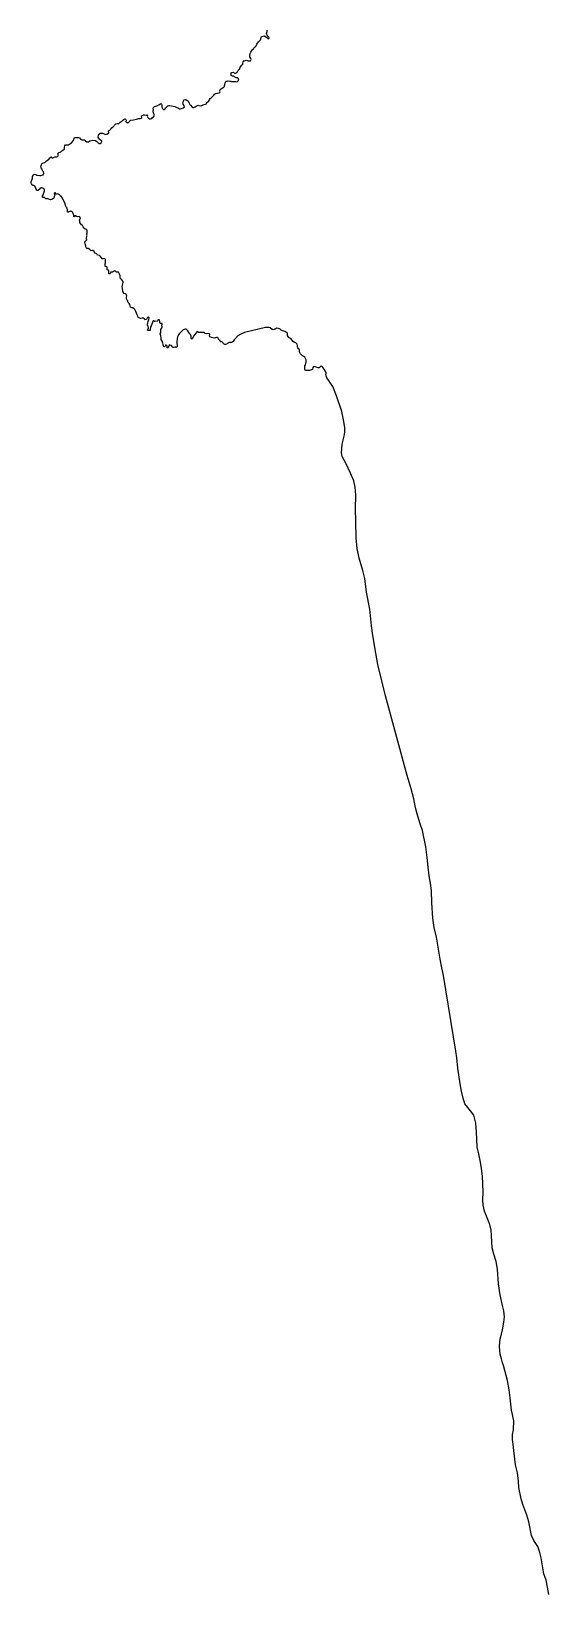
# Model space of a CAD drawing. Header units: metres. Extents: x 245125 to 394351, y 270578 to 4233311.
# Drawn here: x 268911 to 269155, y 4228169 to 4228904 of the extents above; entities that cross this region are included whole.
import ezdxf
from ezdxf.lldxf.tags import DXFTag

# ---------------------------------------------------------------- set-up
doc = ezdxf.new("R2010")
doc.units = ezdxf.units.M
doc.layers.add('ASTOTA', color=7, linetype='Continuous')
tags = doc.linetypes.add('HIDDEN', pattern=[0.375, 0.25, -0.125]).pattern_tags.tags
tags[6:7] = [DXFTag(74, 4), DXFTag(75, 0), DXFTag(340, '0'), DXFTag(46, 1.0), DXFTag(50, 0.0), DXFTag(44, 0.0), DXFTag(45, 0.0)]
tags[4:5] = [DXFTag(74, 4), DXFTag(75, 0), DXFTag(340, '0'), DXFTag(46, 1.0), DXFTag(50, 0.0), DXFTag(44, 0.0), DXFTag(45, 0.0)]

msp = doc.modelspace()

# ---------------------------------------------------------------- linework, layer by layer
at = {"layer": 'ASTOTA', "color": 253, "linetype": 'HIDDEN', "ltscale": 300}
msp.add_lwpolyline([(269154.88, 4228168.75), (269154.23, 4228172.17), (269153.64, 4228175.44), (269152.52, 4228178.42), (269151.24, 4228185.94), (269150.74, 4228188.55), (269149.71, 4228191.3), (269147.9, 4228194.13), (269146.81, 4228196.45), (269145.44, 4228202.86), (269144.59, 4228206.07), (269142.75, 4228211.13), (269141.84, 4228213.8), (269140.79, 4228219.07), (269140.6, 4228222.07), (269140.13, 4228225.88), (269139.27, 4228229.77), (269138.38, 4228236.47), (269138.08, 4228239.4), (269137.89, 4228241.63), (269137.84, 4228243.97), (269138.31, 4228246.23), (269138.4, 4228250.48), (269138.15, 4228251.76), (269137.88, 4228253.46), (269137.33, 4228255.46), (269137, 4228258.26), (269136.65, 4228261.19), (269136.29, 4228264.99), (269135.52, 4228269.36), (269133.57, 4228276.46), (269133.12, 4228277.65), (269132.69, 4228279.54), (269132.08, 4228281.68), (269131.74, 4228285.12), (269131.83, 4228287.53), (269132.17, 4228289.59), (269132.69, 4228291.22), (269133.12, 4228293.2), (269133.75, 4228296.72), (269134.02, 4228299.34), (269133.75, 4228302.08), (269133.09, 4228304.66), (269131.96, 4228309.58), (269131.2, 4228314.82), (269130.82, 4228321.65), (269130.09, 4228325.3), (269128.97, 4228328.71), (269128.21, 4228331.78), (269127.96, 4228337.49), (269127.76, 4228340), (269127.14, 4228342.77), (269125.89, 4228345.86), (269124.61, 4228348.96), (269124.09, 4228351.88), (269123.94, 4228354.12), (269124, 4228358.12), (269123.65, 4228365.43), (269123.17, 4228369.05), (269122.72, 4228371.97), (269121.92, 4228375.88), (269121.19, 4228379.03), (269120.88, 4228386.24), (269120.65, 4228390.38), (269119.62, 4228394.17), (269118.11, 4228396.18), (269116.76, 4228397.72), (269115.37, 4228399.48), (269114.55, 4228402.05), (269113.8, 4228405.41), (269113.18, 4228408.85), (269112.15, 4228416.22), (269111.58, 4228421.14), (269111.15, 4228424.18), (269105.37, 4228459.84), (269104.64, 4228463.37), (269103.8, 4228467.5), (269102.01, 4228477.84), (269100.93, 4228482.31), (269100.28, 4228486.76), (269099.94, 4228493.92), (269099.72, 4228499.81), (269099.29, 4228503.13), (269098.66, 4228506.59), (269098.13, 4228510.77), (269097.69, 4228515.22), (269097.07, 4228520.25), (269095.43, 4228527.99), (269094.41, 4228531.14), (269093.27, 4228534.71), (269092.23, 4228538.59), (269091.41, 4228542.81), (269090.22, 4228547.61), (269088.28, 4228553.82), (269078.11, 4228591.26), (269074.43, 4228605.93), (269073.47, 4228611.39), (269072.2, 4228619.59), (269071.51, 4228624.15), (269070.65, 4228631.97), (269069.19, 4228640.03), (269068.33, 4228646.4), (269067.39, 4228650.18), (269065.75, 4228655.94), (269064.79, 4228660.56), (269064.31, 4228665.52), (269064.19, 4228673.17), (269064.04, 4228679.14), (269064.12, 4228685.67), (269063.78, 4228689.36), (269063.18, 4228692.37), (269061.6, 4228695.93), (269059.54, 4228700.35), (269057.72, 4228703.76), (269057.37, 4228705.55), (269057.49, 4228707.62), (269057.72, 4228709.52), (269058.62, 4228713.33), (269058.88, 4228715.22), (269058.88, 4228717.28), (269058.54, 4228720.2), (269057.51, 4228725.02), (269055.05, 4228732.31), (269053.33, 4228736.69), (269051.6, 4228739.2), (269051, 4228740.17), (269050.51, 4228740.84), (269050.15, 4228741.75), (269050, 4228742.4), (269050.15, 4228742.83), (269050.12, 4228743.29), (269049.78, 4228744.07), (269049.22, 4228744.93), (269048.72, 4228745.55), (269048.26, 4228746.05), (269047.89, 4228746.22), (269047.59, 4228746.21), (269046.9, 4228745.41), (269046.34, 4228745.52), (269045.02, 4228745.92), (269044.21, 4228746.07), (269043.89, 4228745.65), (269043.72, 4228744.76), (269043.29, 4228744.51), (269042.3, 4228744.18), (269040.74, 4228744.29), (269040.32, 4228744.44), (269040.19, 4228744.82), (269040.15, 4228745.32), (269040.15, 4228745.67), (269040.14, 4228746.09), (269040.17, 4228746.42), (269040.38, 4228746.95), (269040.62, 4228747.45), (269040.81, 4228748.34), (269040.82, 4228749.29), (269040.1, 4228750.48), (269039.68, 4228750.87), (269039.12, 4228751.2), (269038.79, 4228751.41), (269038.35, 4228751.83), (269038.12, 4228752.08), (269037.91, 4228752.43), (269037.68, 4228752.94), (269037.59, 4228753.36), (269037.62, 4228753.84), (269037.45, 4228754.21), (269037.09, 4228754.48), (269036.85, 4228754.83), (269036.77, 4228755.35), (269036.67, 4228755.97), (269036.46, 4228756.54), (269035.9, 4228757.19), (269035.24, 4228757.47), (269034.62, 4228757.82), (269033.53, 4228759.34), (269033.11, 4228759.43), (269032.51, 4228759.76), (269032.26, 4228760.19), (269031.95, 4228760.67), (269032, 4228761.56), (269031.93, 4228761.82), (269030.71, 4228762.53), (269030.2, 4228762.66), (269029.58, 4228762.89), (269029.03, 4228763.23), (269028.36, 4228763.76), (269027.69, 4228764.02), (269026.96, 4228764.08), (269026.17, 4228763.72), (269025.7, 4228763.51), (269025.24, 4228763.34), (269024.77, 4228763.52), (269023.8, 4228764.32), (269023.29, 4228764.46), (269022.86, 4228764.45), (269022.32, 4228764.39), (269021.6, 4228764.42), (269011.79, 4228762.05), (269010.07, 4228761.27), (269008.69, 4228760.59), (269006.94, 4228758.62), (269006.42, 4228757.81), (269006.07, 4228757.71), (269005.95, 4228757.59), (269005.58, 4228757.41), (269005.1, 4228757.42), (269004.56, 4228757.35), (269004.06, 4228757.08), (269003.7, 4228756.87), (269003.61, 4228756.82), (269003.35, 4228756.66), (269002.88, 4228756.4), (269002.44, 4228756.39), (269002.16, 4228756.61), (269001.91, 4228756.88), (269001.58, 4228757.24), (269001.44, 4228757.54), (269001.12, 4228757.74), (269000.66, 4228757.77), (269000.37, 4228757.98), (269000.31, 4228758.39), (269000, 4228758.56), (268999.5, 4228758.98), (268999.39, 4228759.63), (268999.08, 4228759.8), (268998.61, 4228759.74), (268997.66, 4228759.42), (268996.25, 4228759.75), (268995.42, 4228760.1), (268995.37, 4228760.54), (268995.44, 4228761.09), (268995.31, 4228761.48), (268994.99, 4228761.57), (268993.98, 4228761.42), (268993.27, 4228761.67), (268992.76, 4228762.06), (268992.26, 4228762.15), (268990.89, 4228762.08), (268990.14, 4228762.11), (268989.45, 4228762.62), (268987.74, 4228760.45), (268987.34, 4228759.2), (268987.03, 4228758.97), (268986.77, 4228759.1), (268986.74, 4228759.34), (268986.68, 4228760.31), (268986.3, 4228761.12), (268986, 4228761.51), (268985.64, 4228762.05), (268985.17, 4228762.81), (268984.84, 4228763.19), (268984.4, 4228763.62), (268983.79, 4228763.65), (268982.93, 4228763.38), (268982.48, 4228762.93), (268981.92, 4228762.46), (268981.29, 4228761.81), (268980.97, 4228761.46), (268980.7, 4228761.06), (268980.31, 4228759.99), (268980.05, 4228759.22), (268979.95, 4228757.69), (268980.01, 4228756.89), (268980.03, 4228756.12), (268980.09, 4228755.38), (268979.65, 4228754.98), (268979.42, 4228755.17), (268978.99, 4228755.18), (268978.36, 4228755.09), (268977.92, 4228755.09), (268977.63, 4228755.86), (268976.43, 4228756.3), (268976.15, 4228755.89), (268976.04, 4228755.28), (268975.81, 4228754.88), (268975.42, 4228754.94), (268975.31, 4228755.51), (268975.3, 4228756.02), (268975.16, 4228756.01), (268974.86, 4228756.12), (268974.65, 4228756.12), (268974.4, 4228755.6), (268974.09, 4228755.37), (268973.8, 4228755.55), (268973.49, 4228756.08), (268973.43, 4228756.47), (268973.31, 4228757.04), (268973.04, 4228758.1), (268972.61, 4228758.81), (268972.52, 4228759.66), (268972.43, 4228760.52), (268972.16, 4228761.45), (268972.42, 4228761.87), (268972.34, 4228762.26), (268972.45, 4228763.56), (268972.72, 4228764), (268973, 4228764.76), (268972.92, 4228765.62), (268973.07, 4228766.03), (268973.02, 4228766.28), (268972.73, 4228766.39), (268972.17, 4228766.3), (268971.98, 4228766.66), (268971.95, 4228766.94), (268971.88, 4228767.5), (268971.71, 4228768.07), (268971.46, 4228768.08), (268971.2, 4228768.06), (268970.64, 4228767.48), (268969.58, 4228767.32), (268969.07, 4228767.53), (268968.74, 4228767.57), (268967.87, 4228765.19), (268967.6, 4228764.51), (268967.43, 4228763.63), (268967.32, 4228763.08), (268966.92, 4228762.99), (268966.46, 4228763.08), (268966.19, 4228763.17), (268966.53, 4228764.33), (268966.42, 4228765.03), (268966.19, 4228765.38), (268966.08, 4228765.86), (268966.31, 4228766.66), (268966.47, 4228767.2), (268966.57, 4228767.78), (268966.83, 4228768.22), (268966.93, 4228768.78), (268966.9, 4228769.04), (268966.45, 4228769.31), (268966.09, 4228769.09), (268965.83, 4228768.53), (268965.7, 4228768.18), (268964.96, 4228768.07), (268964.73, 4228768.48), (268964.19, 4228768.87), (268963.99, 4228768.9), (268963.57, 4228768.89), (268962.92, 4228768.75), (268961.78, 4228769.21), (268961.66, 4228769.77), (268961.33, 4228770.45), (268960.96, 4228771.17), (268960.59, 4228772.01), (268960.16, 4228772.85), (268959.95, 4228773.04), (268959.6, 4228773.43), (268959.32, 4228773.63), (268958.71, 4228773.74), (268958.2, 4228774.06), (268957.85, 4228775.27), (268957.47, 4228775.71), (268957.01, 4228776.24), (268956.94, 4228776.52), (268956.86, 4228776.98), (268956.65, 4228777.26), (268956.36, 4228777.54), (268956.28, 4228778.19), (268956.28, 4228778.68), (268956.41, 4228779.32), (268956.1, 4228779.91), (268955.6, 4228780.29), (268955.13, 4228780.4), (268954.63, 4228781.02), (268954.54, 4228781.47), (268954.46, 4228781.83), (268954.28, 4228783.67), (268954.35, 4228784.33), (268954.68, 4228785.66), (268954.66, 4228785.94), (268954.46, 4228786.3), (268954.17, 4228786.7), (268953.84, 4228787.04), (268953.42, 4228787.38), (268953.28, 4228788.23), (268953.27, 4228788.88), (268952.97, 4228789.48), (268952.49, 4228790.46), (268952.11, 4228790.53), (268951.58, 4228790.52), (268951.16, 4228790.92), (268950.74, 4228791.04), (268950.15, 4228790.79), (268949.61, 4228790.46), (268949.05, 4228790.49), (268948.85, 4228790.4), (268948.72, 4228789.93), (268948.47, 4228789.71), (268948, 4228789.73), (268948.02, 4228790.49), (268947.94, 4228791.27), (268947.6, 4228791.38), (268947.24, 4228791.59), (268947.18, 4228791.8), (268947.16, 4228792.25), (268947.13, 4228792.59), (268947, 4228792.91), (268946.75, 4228793.05), (268946.42, 4228793.1), (268946.21, 4228793.24), (268946.16, 4228793.86), (268946.22, 4228794.37), (268946.44, 4228794.93), (268946.4, 4228796.5), (268946.13, 4228796.75), (268945.69, 4228796.88), (268945.22, 4228796.77), (268944.82, 4228796.76), (268944.48, 4228797.24), (268944.1, 4228797.82), (268943.58, 4228798.3), (268943.36, 4228798.26), (268942.67, 4228798.52), (268942.36, 4228799.14), (268941.48, 4228799.38), (268941.23, 4228799.45), (268941.22, 4228799.85), (268941.04, 4228800.25), (268940.46, 4228800.62), (268940.29, 4228800.68), (268940.08, 4228800.62), (268939.58, 4228800.55), (268939.49, 4228800.6), (268939.34, 4228800.77), (268939.09, 4228800.97), (268938.97, 4228801.19), (268938.58, 4228801.47), (268938.36, 4228801.53), (268938.05, 4228801.55), (268937.77, 4228801.56), (268937.52, 4228801.77), (268937.27, 4228802.04), (268937.17, 4228802.35), (268937.08, 4228802.78), (268937.04, 4228803.3), (268936.81, 4228803.86), (268936.67, 4228804.37), (268936.67, 4228804.74), (268936.93, 4228805), (268937.2, 4228805.19), (268937.54, 4228805.59), (268937.44, 4228806.07), (268937.56, 4228807.53), (268937.69, 4228807.79), (268937.53, 4228808.14), (268937.64, 4228808.46), (268937.69, 4228808.94), (268937.77, 4228809.35), (268937.74, 4228809.97), (268937.6, 4228810.32), (268937.35, 4228810.61), (268936.86, 4228810.72), (268936.33, 4228811.2), (268935.9, 4228811.82), (268935.57, 4228812.36), (268935.09, 4228812.77), (268934.65, 4228813.33), (268934.3, 4228813.84), (268934.27, 4228814.44), (268934.19, 4228814.88), (268934.67, 4228816.07), (268934.18, 4228816.56), (268933.14, 4228816.47), (268932.91, 4228816.61), (268932.75, 4228816.72), (268932.54, 4228816.84), (268932.34, 4228817.05), (268931.85, 4228816.83), (268931.74, 4228816.51), (268931.55, 4228816.65), (268931.49, 4228816.91), (268931.44, 4228817.2), (268931.38, 4228817.51), (268931.23, 4228818.05), (268931.09, 4228818.39), (268931.04, 4228818.56), (268930.86, 4228818.73), (268930.47, 4228818.92), (268930.11, 4228819.04), (268929.86, 4228819.07), (268929.48, 4228818.99), (268929.12, 4228818.86), (268928.85, 4228818.67), (268928.66, 4228818.69), (268928.56, 4228818.74), (268928.51, 4228819.11), (268928.51, 4228819.76), (268928.41, 4228820.48), (268928.06, 4228820.9), (268927.56, 4228821.82), (268927.34, 4228822.62), (268926.15, 4228825.2), (268925.9, 4228825.73), (268925.61, 4228825.96), (268925.12, 4228826.28), (268924.84, 4228826.65), (268924.57, 4228826.98), (268924.26, 4228827.17), (268923.88, 4228827.22), (268923.5, 4228827.14), (268923.17, 4228827.07), (268922.94, 4228827.26), (268922.93, 4228827.61), (268922.82, 4228827.78), (268922.51, 4228827.74), (268922.31, 4228827.66), (268922.26, 4228827.42), (268922.33, 4228826.94), (268922.62, 4228826.73), (268922.23, 4228826.07), (268922.06, 4228825.33), (268921.88, 4228825.15), (268921.61, 4228824.89), (268921.19, 4228824.58), (268920.49, 4228824.53), (268920.1, 4228824.64), (268919.47, 4228824.94), (268919.08, 4228825.05), (268918.73, 4228824.99), (268918.31, 4228824.98), (268917.99, 4228825.2), (268917.67, 4228825.5), (268917.4, 4228825.57), (268916.88, 4228825.64), (268916.69, 4228825.71), (268916.8, 4228826.28), (268917.01, 4228826.81), (268917.75, 4228828.69), (268917.72, 4228829.09), (268917.65, 4228829.42), (268917.34, 4228829.68), (268916.99, 4228829.89), (268916.81, 4228830.03), (268916.37, 4228830.15), (268916.07, 4228830.08), (268915.54, 4228829.61), (268915.31, 4228829.36), (268914.62, 4228828.87), (268914.26, 4228828.81), (268914, 4228829.02), (268913.77, 4228829.52), (268913.38, 4228830.46), (268913.05, 4228830.99), (268912.61, 4228831.19), (268912.27, 4228831.27), (268911.82, 4228831.59), (268911.62, 4228832.02), (268911.48, 4228832.38), (268911.45, 4228832.87), (268911.61, 4228833.41), (268911.79, 4228833.76), (268911.86, 4228834.16), (268911.97, 4228834.69), (268912.08, 4228835.51), (268912.35, 4228835.95), (268912.58, 4228836.2), (268912.83, 4228836.49), (268913.54, 4228836.31), (268913.87, 4228836.08), (268914.18, 4228836.13), (268915.43, 4228835.96), (268915.96, 4228835.92), (268916.41, 4228836.01), (268917.02, 4228836.24), (268917.34, 4228837.03), (268917.21, 4228837.62), (268916.92, 4228838), (268916.58, 4228838.55), (268916.36, 4228839.05), (268916.16, 4228839.37), (268916.13, 4228839.6), (268916.04, 4228840.25), (268916.07, 4228840.68), (268916.65, 4228841.69), (268917.77, 4228842.05), (268918.69, 4228842.77), (268918.92, 4228842.9), (268919.92, 4228843.74), (268920.26, 4228844.26), (268920.66, 4228844.59), (268920.87, 4228844.63), (268921.02, 4228844.59), (268921.61, 4228844.1), (268921.91, 4228844.3), (268922.53, 4228844.68), (268922.83, 4228844.65), (268923.05, 4228844.71), (268923.43, 4228844.74), (268923.81, 4228844.92), (268924.08, 4228845.16), (268924.11, 4228845.53), (268924.09, 4228845.89), (268924.03, 4228846.19), (268924.22, 4228846.54), (268925.3, 4228847.01), (268925.87, 4228847.47), (268926.15, 4228847.74), (268927.07, 4228848.51), (268927.11, 4228849.18), (268927.19, 4228849.9), (268927.57, 4228850.26), (268928.31, 4228850.27), (268929, 4228850.29), (268930.34, 4228851.33), (268931.11, 4228852.14), (268931.51, 4228852.69), (268931.7, 4228853.24), (268931.86, 4228853.79), (268932.36, 4228853.85), (268933.68, 4228853.82), (268934.22, 4228853.62), (268934.68, 4228853), (268935.3, 4228852.74), (268936.44, 4228852.67), (268936.97, 4228852.21), (268937.58, 4228851.79), (268938.32, 4228851.76), (268939.09, 4228852.22), (268940.47, 4228852.52), (268941.71, 4228852.37), (268942.27, 4228851.93), (268942.8, 4228851.43), (268943.26, 4228851.03), (268943.91, 4228850.91), (268944.4, 4228851.28), (268944.65, 4228851.87), (268944.6, 4228852.03), (268943.84, 4228852.72), (268943.59, 4228853), (268942.99, 4228853.93), (268943.04, 4228854.88), (268943.38, 4228855.41), (268943.81, 4228855.79), (268944.23, 4228855.83), (268945.04, 4228855.78), (268945.47, 4228855.62), (268946.31, 4228855.23), (268946.81, 4228855.27), (268947.29, 4228855.54), (268947.95, 4228855.94), (268947.99, 4228856.19), (268947.83, 4228856.61), (268947.87, 4228856.86), (268948.4, 4228857.29), (268948.83, 4228857.74), (268949.02, 4228858.09), (268949.65, 4228858.57), (268950.03, 4228858.81), (268950.38, 4228859.19), (268950.68, 4228859.59), (268951.17, 4228860.13), (268951.81, 4228860.34), (268952.27, 4228860.28), (268952.67, 4228860.32), (268953, 4228860.63), (268953.28, 4228861.05), (268953.69, 4228861.32), (268954.18, 4228861.67), (268954.49, 4228861.97), (268955.05, 4228862.29), (268955.59, 4228862.56), (268955.82, 4228862.44), (268956, 4228862.19), (268956.04, 4228861.97), (268956.01, 4228861.21), (268956.23, 4228860.95), (268956.61, 4228860.75), (268956.9, 4228860.78), (268957.23, 4228860.88), (268957.57, 4228861.12), (268957.79, 4228861.42), (268958.03, 4228861.7), (268958.33, 4228861.93), (268959.62, 4228862.05), (268961.03, 4228862.33), (268961.96, 4228862.69), (268962.29, 4228862.76), (268962.71, 4228862.79), (268963.26, 4228862.88), (268963.49, 4228863.08), (268963.37, 4228863.94), (268964.06, 4228864.3), (268964.31, 4228864.39), (268964.71, 4228864.39), (268965.59, 4228864.35), (268965.95, 4228864.4), (268966.2, 4228864.22), (268966.04, 4228863.74), (268966.23, 4228863.12), (268966.94, 4228862.57), (268967.49, 4228862.5), (268968.11, 4228862.75), (268968.51, 4228863.11), (268968.89, 4228863.51), (268969.28, 4228863.97), (268969.43, 4228864.33), (268969.32, 4228864.65), (268969.05, 4228864.92), (268968.91, 4228865.36), (268968.83, 4228865.89), (268968.86, 4228866.35), (268968.96, 4228866.81), (268968.88, 4228867.5), (268968.98, 4228867.96), (268969.39, 4228868.35), (268969.92, 4228868.48), (268970.52, 4228868.63), (268971.04, 4228868.82), (268971.35, 4228869.09), (268971.82, 4228869.36), (268972.34, 4228869.73), (268972.73, 4228869.48), (268972.87, 4228869.1), (268972.89, 4228868.54), (268972.84, 4228867.97), (268973.13, 4228867.37), (268973.43, 4228867.08), (268973.7, 4228866.91), (268974.07, 4228867.01), (268974.47, 4228867.31), (268974.67, 4228867.65), (268975, 4228868), (268975.49, 4228868.46), (268975.77, 4228868.64), (268976.1, 4228868.78), (268976.61, 4228868.82), (268978.94, 4228868.29), (268979.61, 4228868.09), (268980.65, 4228867.51), (268981.16, 4228867.33), (268981.59, 4228867.26), (268982.1, 4228867.41), (268982.97, 4228867.67), (268983.52, 4228868.15), (268983.25, 4228868.94), (268982.89, 4228869.41), (268982.75, 4228870.02), (268983, 4228870.7), (268983.3, 4228871.43), (268983.91, 4228871.59), (268984.32, 4228871.46), (268985.14, 4228871.07), (268985.36, 4228870.67), (268985.52, 4228870.21), (268985.76, 4228869.88), (268986.07, 4228869.36), (268986.34, 4228869), (268987.11, 4228868.11), (268987.4, 4228867.87), (268987.95, 4228867.87), (268988.49, 4228868.13), (268989.05, 4228868.55), (268989.34, 4228868.66), (268989.91, 4228868.92), (268990.32, 4228868.78), (268990.86, 4228868.63), (268991.62, 4228868.8), (268992.26, 4228869.07), (268993.87, 4228869.65), (268994.07, 4228870.19), (268994.52, 4228870.51), (268994.85, 4228870.76), (268995.16, 4228871.2), (268995.35, 4228871.64), (268995.66, 4228872.05), (268996.06, 4228872.5), (268996.49, 4228872.97), (268997.03, 4228873.35), (268997.35, 4228873.76), (268997.73, 4228874.12), (268998.14, 4228874.4), (268998.69, 4228874.55), (268999.14, 4228874.66), (268999.77, 4228874.78), (269000.22, 4228874.93), (269000.25, 4228875.2), (269000.14, 4228875.55), (269000.23, 4228875.88), (269000.55, 4228876.54), (269000.95, 4228876.83), (269001.46, 4228877.1), (269001.96, 4228877.35), (269002.27, 4228877.67), (269002.41, 4228877.97), (269002.52, 4228878.63), (269002.6, 4228879.32), (269002.76, 4228879.74), (269002.91, 4228880.11), (269003.17, 4228880.27), (269003.6, 4228880.31), (269004.13, 4228880.36), (269004.86, 4228880.32), (269005.33, 4228880.29), (269005.69, 4228880.13), (269006.23, 4228880.03), (269006.91, 4228880.04), (269007.47, 4228880.05), (269008.04, 4228880.01), (269008.5, 4228880.07), (269008.85, 4228880.37), (269009, 4228880.72), (269009.03, 4228881.11), (269008.86, 4228881.51), (269008.6, 4228881.77), (269008.35, 4228881.83), (269007.81, 4228881.78), (269007.48, 4228881.93), (269007.31, 4228882.11), (269007.05, 4228882.33), (269006.69, 4228882.55), (269006.48, 4228882.6), (269006.21, 4228882.54), (269006.08, 4228882.55), (269005.84, 4228882.74), (269005.57, 4228882.98), (269005.51, 4228883.17), (269005.44, 4228883.62), (269005.51, 4228884.16), (269005.77, 4228884.32), (269006.42, 4228884.43), (269006.63, 4228884.35), (269007.27, 4228884.09), (269007.6, 4228884), (269008.03, 4228884.17), (269008.45, 4228884.65), (269008.65, 4228885.08), (269008.77, 4228885.31), (269008.96, 4228885.55), (269009.32, 4228885.74), (269009.49, 4228886.07), (269009.76, 4228886.87), (269010.68, 4228887.99), (269010.81, 4228888.08), (269010.94, 4228888.31), (269010.96, 4228888.8), (269011.17, 4228889.43), (269011.56, 4228889.91), (269011.85, 4228889.88), (269012.52, 4228890.18), (269013.41, 4228889.87), (269013.7, 4228889.87), (269014.12, 4228889.82), (269014.53, 4228889.87), (269014.78, 4228890.13), (269014.86, 4228890.4), (269014.79, 4228890.88), (269014.27, 4228891.74), (269014.32, 4228892.49), (269014.47, 4228893.22), (269014.74, 4228893.85), (269015.2, 4228894.71), (269015.57, 4228895.13), (269015.94, 4228895.48), (269016.28, 4228896.02), (269016.81, 4228896.48), (269017.23, 4228896.87), (269017.52, 4228897.72), (269018.29, 4228898.76), (269019.26, 4228899.69), (269019.73, 4228901.3), (269021.04, 4228901.62), (269022.31, 4228900.81), (269022.76, 4228900.33), (269023.05, 4228900.22), (269023.32, 4228900.37), (269023.33, 4228900.63), (269023.16, 4228901.02), (269022.94, 4228901.25), (269022.69, 4228901.48), (269022.43, 4228901.87), (269022.24, 4228902.21), (269022.11, 4228902.63), (269022.21, 4228903.07), (269022.41, 4228903.61), (269022.49, 4228904.31)], dxfattribs=at)

doc.saveas('drawing.dxf')
